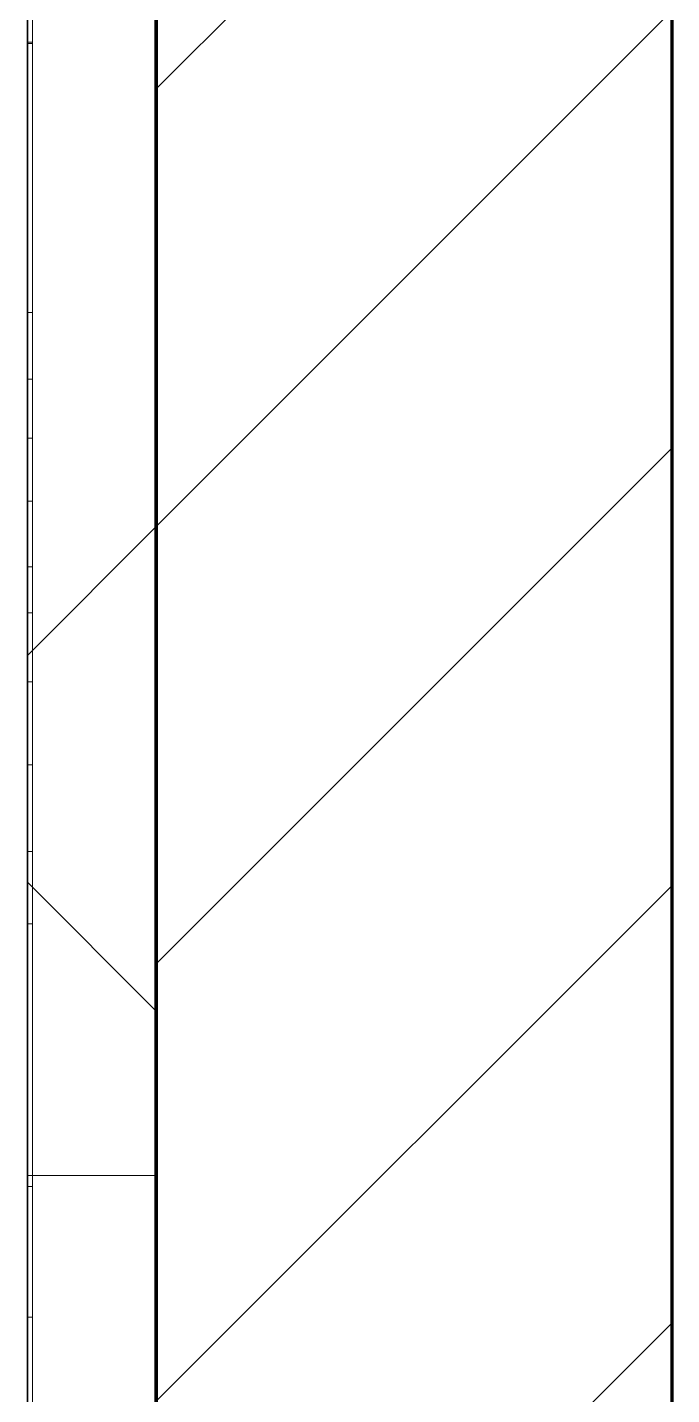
# Model space of a CAD drawing. Header units: millimetres. Extents: x -920231 to -841213, y -17301 to 22361.
# Drawn here: x -850817 to -850567, y 1667 to 2197 of the extents above; entities that cross this region are included whole.
import ezdxf

# ---------------------------------------------------------------- set-up
doc = ezdxf.new("R2010")
doc.units = ezdxf.units.MM
for name, color, linetype, lineweight in [('A-GLAZ-CURT', 2, 'Continuous', 9), ('A-WALL', 5, 'Continuous', 35), ('A-WALL-FNSH', 2, 'Continuous', 35), ('A-WALL-PATT', 1, 'Continuous', 35)]:
    doc.layers.add(name, color=color, linetype=linetype, lineweight=lineweight)

# ---------------------------------------------------------------- blocks, each defined once
blk = doc.blocks.new('PPLS-PP19_Custom Tile Pattern - Custom Tile Pattern-V73-4230-01 ENLARGED MULTI-PURPOSE LEVEL - REFLECTED CEILING PLAN - SHEET 1')
at = {"layer": 'A-GLAZ-CURT'}
for p, q in [((170.29, 0), (245.04, 0)), ((230.06, 0), (300, 0)), ((245.04, 0), (245.04, -2)), ((295.8, 0), (300, 0)), ((295.8, -2), (295.8, 0)), ((300, 0), (300, -2)), ((-300, -2), (300, -2)), ((245.04, -2), (170.29, -2)), ((300, -2), (295.8, -2)), ((300, -2), (300, -50)), ((300, -50), (-300, -50))]:
    blk.add_line(p, q, dxfattribs=at)
for points, knots in [([(300, 0), (286.53, 0), (254.22, 0), (207.11, 0), (177.41, 0), (159.34, 0), (158.33, 0), (158.3, 0)], [-285.253232, -285.253232, -285.253232, -285.253232, -244.693688, -187.987675, -143.776725, -129.632772, -123.352749, -123.352749, -123.352749, -123.352749]), ([(159.07, 0), (159.13, 0), (160.84, 0), (165.21, 0), (174.15, 0), (185.98, 0), (208.82, 0), (219.42, 0), (230.06, 0)], [-115.643202, -115.643202, -115.643202, -115.643202, -114.681583, -87.660824, -65.295536, -41.623857, -24.459831, 0, 0, 0, 0]), ([(215.22, 0), (214.62, 0), (210.55, 0), (203.98, 0), (187.54, 0), (175.3, 0), (169.49, 0)], [-203.825446, -203.825446, -203.825446, -203.825446, -198.527383, -184.406837, -162.427601, -142.916156, -142.916156, -142.916156, -142.916156]), ([(172.07, 0), (177.66, 0), (187.87, 0), (201.08, 0), (207.47, 0), (213.96, 0), (215.11, 0)], [-255.364076, -255.364076, -255.364076, -255.364076, -237.955587, -223.92608, -215.862851, -208.75215, -208.75215, -208.75215, -208.75215]), ([(300, 0), (288.22, 0), (262, 0), (230.48, 0), (220, 0), (219.04, 0)], [-12528.858583, -12528.858583, -12528.858583, -12528.858583, -11905.454923, -11162.864862, -10859.773777, -10859.773777, -10859.773777, -10859.773777]), ([(219.84, 0), (220.8, 0), (227.72, 0), (240.28, 0), (245.04, 0)], [-10674.31991, -10674.31991, -10674.31991, -10674.31991, -10511.382485, -9932.504441, -9932.504441, -9932.504441, -9932.504441]), ([(284.78, 0), (284.83, 0), (285.23, 0), (287.47, 0), (293.59, 0), (297.76, 0), (300, 0)], [-4096.535135, -4096.535135, -4096.535135, -4096.535135, -4053.389046, -3959.664717, -3862.421465, -3746.95702, -3746.95702, -3746.95702, -3746.95702]), ([(295.8, 0), (294.18, 0), (290.94, 0), (286.68, 0), (285.79, 0)], [-4679.165325, -4679.165325, -4679.165325, -4679.165325, -4358.271401, -4213.061173, -4213.061173, -4213.061173, -4213.061173])]:
    blk.add_open_spline(points, degree=3, knots=knots, dxfattribs=at)
blk = doc.blocks.new('PPLS-PP19_Custom Tile Pattern - Custom Tile Pattern-V74-4230-01 ENLARGED MULTI-PURPOSE LEVEL - REFLECTED CEILING PLAN - SHEET 1')
at = {"layer": 'A-GLAZ-CURT'}
for p, q in [((-300, 0), (-202.31, 0)), ((-300, -2), (-300, 0)), ((-300, 0), (-292.63, 0)), ((-292.64, 0), (-300, 0)), ((-291.48, 0), (-275.75, 0)), ((-275.75, 0), (-291.48, 0)), ((-222.32, 0), (-209.56, 0)), ((-209.56, 0), (-222.32, 0)), ((-209.18, 0), (-202.31, 0)), ((-208.66, 0), (-205, 0)), ((-205, 0), (-208.66, 0)), ((-202.31, 0), (-202.31, -2)), ((-174.21, 0), (-140.66, 0)), ((-174.21, -2), (-174.21, 0)), ((-140.66, 0), (-140.66, -2)), ((-108.4, 0), (-81.66, 0)), ((-108.4, -2), (-108.4, 0)), ((-81.66, 0), (-81.66, -2)), ((-63.81, 0), (-38.36, 0)), ((-63.81, -2), (-63.81, 0)), ((-38.36, 0), (-38.36, -2)), ((-13.88, 0), (9.01, 0)), ((-13.88, -2), (-13.88, 0)), ((9.01, 0), (9.01, -2)), ((34.85, 0), (139.22, 0)), ((34.85, -2), (34.85, 0)), ((139.22, 0), (139.22, -2)), ((139.77, 0), (139.77, -2)), ((-300, -2), (300, -2)), ((-300, -50), (-300, -2)), ((-202.31, -2), (-300, -2)), ((-140.66, -2), (-174.21, -2)), ((-81.66, -2), (-108.4, -2)), ((-38.36, -2), (-63.81, -2)), ((9.01, -2), (-13.88, -2)), ((139.22, -2), (34.85, -2)), ((300, -50), (-300, -50))]:
    blk.add_line(p, q, dxfattribs=at)
at = {"layer": 'A-GLAZ-CURT', "flags": 128}
for points in [[(-174.21, 0), (-178.96, 0), (-183.97, 0), (-189.27, 0), (-194.85, 0), (-200.68, 0), (-206.74, 0), (-213.02, 0), (-219.49, 0), (-226.14, 0), (-232.95, 0), (-239.91, 0), (-247.01, 0), (-254.25, 0), (-261.61, 0), (-269.09, 0), (-276.68, 0), (-284.36, 0), (-292.14, 0)], [(-291.7, 0), (-283.58, 0), (-275.62, 0), (-267.8, 0), (-260.12, 0), (-252.56, 0), (-245.12, 0), (-237.77, 0), (-230.5, 0), (-223.32, 0), (-216.2, 0), (-209.58, 0)]]:
    blk.add_lwpolyline(points, dxfattribs=at)
at = {"layer": 'A-GLAZ-CURT'}
for points, knots in [([(-300, 0), (-284.65, 0), (-236.57, 0), (-184.21, 0), (-151.15, 0), (-140.66, 0)], [-5323.127839, -5323.127839, -5323.127839, -5323.127839, -4502.809032, -2700.551212, -1671.606487, -1671.606487, -1671.606487, -1671.606487]), ([(-126.54, 0), (-129.25, 0), (-154.54, 0), (-202.69, 0), (-262.56, 0), (-294.48, 0), (-300, 0)], [-17382.869301, -17382.869301, -17382.869301, -17382.869301, -17136.203329, -15131.813646, -13729.592194, -13439.944408, -13439.944408, -13439.944408, -13439.944408]), ([(-209.81, 0), (-218.94, 0), (-233.42, 0), (-255.22, 0), (-262.59, 0), (-264.9, 0), (-265.4, 0)], [-1328.219744, -1328.219744, -1328.219744, -1328.219744, -858.079193, -543.655514, -208.940337, 0, 0, 0, 0]), ([(-258.6, 0), (-257.91, 0), (-254.26, 0), (-241.25, 0), (-225.99, 0), (-215.05, 0), (-210.6, 0), (-209.59, 0)], [-5722.54675, -5722.54675, -5722.54675, -5722.54675, -5657.471696, -5413.335975, -5017.494783, -4832.723979, -4779.113702, -4779.113702, -4779.113702, -4779.113702]), ([(-133.82, 0), (-135.51, 0), (-137.8, 0), (-149.31, 0), (-162.01, 0), (-177.91, 0), (-199.46, 0), (-216.65, 0), (-231.26, 0), (-233.46, 0), (-234, 0)], [-2731.647847, -2731.647847, -2731.647847, -2731.647847, -2418.507304, -2308.929706, -2113.765672, -1763.376603, -1422.553702, -978.033455, -846.069444, -682.911962, -682.911962, -682.911962, -682.911962]), ([(-233.49, 0), (-233.44, 0), (-232.38, 0), (-230.74, 0), (-225.3, 0), (-223.63, 0)], [-455.274641, -455.274641, -455.274641, -455.274641, -440.605512, -119.536984, 0, 0, 0, 0]), ([(-223.63, 0), (-219.39, 0), (-206.17, 0), (-188.58, 0), (-169.02, 0), (-152.12, 0), (-136.84, 0), (-129.54, 0), (-127.42, 0), (-127.37, 0)], [-5463.295695, -5463.295695, -5463.295695, -5463.295695, -5161.076232, -4739.070012, -4465.409639, -4149.119819, -3839.893365, -3647.167523, -3642.19713, -3642.19713, -3642.19713, -3642.19713]), ([(-137.88, 0), (-140.56, 0), (-147.66, 0), (-147.69, 0), (-158.72, 0), (-174.02, 0), (-185.59, 0), (-199.99, 0), (-208.26, 0), (-209.59, 0)], [-3187.727384, -3187.727384, -3187.727384, -3187.727384, -2919.378265, -2477.344047, -2237.412286, -2029.680487, -1755.085331, -1400.429864, -1332.045932, -1332.045932, -1332.045932, -1332.045932]), ([(-208.65, 0), (-206.83, 0), (-198.98, 0), (-185.8, 0), (-171.77, 0), (-158.7, 0), (-157.22, 0)], [-4762.3879, -4762.3879, -4762.3879, -4762.3879, -4666.091899, -4349.945572, -4000.813434, -3840.635403, -3840.635403, -3840.635403, -3840.635403]), ([(-152.35, 0), (-151.03, 0), (-147.71, 0), (-143.57, 0), (-138.62, 0)], [-3494.978217, -3494.978217, -3494.978217, -3494.978217, -3371.022232, -3227.460399, -3227.460399, -3227.460399, -3227.460399]), ([(-118.78, 0), (-121.86, 0), (-126.28, 0), (-136.96, 0), (-147.46, 0), (-150.03, 0), (-150.57, 0)], [-5938.474035, -5938.474035, -5938.474035, -5938.474035, -5700.061948, -5508.838257, -5298.784692, -5196.16478, -5196.16478, -5196.16478, -5196.16478]), ([(-150.34, 0), (-150.07, 0), (-147.75, 0), (-142.86, 0), (-132.19, 0), (-126.59, 0)], [-4948.728362, -4948.728362, -4948.728362, -4948.728362, -4883.323924, -4440.880425, -4099.621393, -4099.621393, -4099.621393, -4099.621393]), ([(-44.38, 0), (-46.99, 0), (-58.05, 0), (-78.2, 0), (-110.94, 0), (-130.52, 0), (-147.74, 0), (-149.07, 0)], [-8253.382896, -8253.382896, -8253.382896, -8253.382896, -8073.216054, -7508.296369, -7004.680444, -6449.282163, -6277.220794, -6277.220794, -6277.220794, -6277.220794]), ([(-148.23, 0), (-146.94, 0), (-140.15, 0), (-137.28, 0), (-133.93, 0), (-128.78, 0), (-126.5, 0)], [-6162.058746, -6162.058746, -6162.058746, -6162.058746, -6017.569127, -5560.701257, -5364.112219, -5231.017328, -5231.017328, -5231.017328, -5231.017328]), ([(-86.16, 0), (-91.37, 0), (-104.13, 0), (-122.65, 0), (-139.03, 0), (-146.11, 0), (-146.95, 0)], [-1681.3698, -1681.3698, -1681.3698, -1681.3698, -1374.161226, -945.742622, -741.901385, -489.130243, -489.130243, -489.130243, -489.130243]), ([(-146.69, 0), (-146.59, 0), (-145.49, 0), (-135.69, 0), (-128.29, 0), (-125.15, 0)], [-420.34245, -420.34245, -420.34245, -420.34245, -406.956646, -290.263673, 0, 0, 0, 0]), ([(-134.24, 0), (-133.42, 0), (-130.43, 0), (-117.33, 0), (-95.54, 0), (-84.96, 0), (-81.66, 0)], [-7671.276312, -7671.276312, -7671.276312, -7671.276312, -7293.749979, -6839.55839, -6236.997189, -5931.848349, -5931.848349, -5931.848349, -5931.848349]), ([(-127.41, 0), (-131.63, 0), (-133.13, 0), (-134.06, 0), (-134.11, 0)], [-8540.990293, -8540.990293, -8540.990293, -8540.990293, -8266.114998, -8251.085632, -8251.085632, -8251.085632, -8251.085632]), ([(-120.13, 0), (-120.14, 0), (-120.24, 0), (-121.3, 0), (-129.25, 0), (-133.82, 0)], [-2933.992132, -2933.992132, -2933.992132, -2933.992132, -2920.575025, -2840.280255, -2731.647847, -2731.647847, -2731.647847, -2731.647847]), ([(-113.44, 0), (-113.46, 0), (-114.06, 0), (-119.73, 0), (-125.12, 0), (-126.52, 0), (-126.67, 0)], [-323.250712, -323.250712, -323.250712, -323.250712, -282.672656, -98.539552, -24.539552, -15.528223, -15.528223, -15.528223, -15.528223]), ([(-126.5, 0), (-122.44, 0), (-108.71, 0), (-86.68, 0), (-63.44, 0), (-54.4, 0), (-48.53, 0), (-30.79, 0), (-18.03, 0), (8.61, 0), (15.02, 0), (22.91, 0), (31, 0), (36.02, 0), (39.33, 0), (39.5, 0)], [-5231.017328, -5231.017328, -5231.017328, -5231.017328, -4994.692869, -4542.524482, -4008.285538, -3689.699207, -3546.54457, -3315.260113, -2864.387349, -2439.246196, -2084.094819, -1956.422387, -1818.904206, -1645.594513, -1635.952219, -1635.952219, -1635.952219, -1635.952219]), ([(-126.41, 0), (-125.27, 0), (-124.06, 0), (-123.43, 0), (-123.28, 0)], [-3610.472317, -3610.472317, -3610.472317, -3610.472317, -3488.92562, -3439.852845, -3439.852845, -3439.852845, -3439.852845]), ([(-125.75, 0), (-125.28, 0), (-120.38, 0), (-107.3, 0), (-90.42, 0), (-75.26, 0), (-68.41, 0), (-65.12, 0), (-63.63, 0)], [-4082.700899, -4082.700899, -4082.700899, -4082.700899, -4054.690705, -3793.097032, -3402.597032, -3144.956779, -3050.982048, -2969.237017, -2969.237017, -2969.237017, -2969.237017]), ([(-125.15, 0), (-124.93, 0), (-121.96, 0), (-113.01, 0), (-98.9, 0), (-85.29, 0), (-71.67, 0), (-65.93, 0), (-65.07, 0)], [-3362.7396, -3362.7396, -3362.7396, -3362.7396, -3342.215224, -3074.362186, -2902.289527, -2605.247022, -2322.099534, -2241.8264, -2241.8264, -2241.8264, -2241.8264]), ([(-122.08, 0), (-122.01, 0), (-121.69, 0), (-121.2, 0), (-120.88, 0)], [-3136.336417, -3136.336417, -3136.336417, -3136.336417, -3110.304437, -3035.164275, -3035.164275, -3035.164275, -3035.164275]), ([(-43.92, 0), (-45.51, 0), (-47.12, 0), (-60.59, 0), (-81.23, 0), (-99.51, 0), (-114.02, 0), (-117.28, 0), (-118.78, 0)], [-1608.336718, -1608.336718, -1608.336718, -1608.336718, -1405.135169, -1060.00838, -740.068933, -229.489605, -116.330425, 0, 0, 0, 0]), ([(-117.69, 0), (-117.06, 0), (-114.75, 0), (-113.43, 0), (-113.43, 0)], [-808.126779, -808.126779, -808.126779, -808.126779, -394.672656, -330.797262, -330.797262, -330.797262, -330.797262]), ([(-63.81, 0), (-70.01, 0), (-86.35, 0), (-107.8, 0), (-116.79, 0), (-117.66, 0)], [-2747.631049, -2747.631049, -2747.631049, -2747.631049, -2193.204658, -1433.981041, -969.752135, -969.752135, -969.752135, -969.752135]), ([(-115.82, 0), (-114.96, 0), (-110.41, 0), (-96.78, 0), (-71.33, 0), (-42.53, 0), (-12.78, 0), (4.23, 0), (9.64, 0), (10.14, 0), (10.18, 0)], [-5724.064692, -5724.064692, -5724.064692, -5724.064692, -5430.283136, -5103.229623, -4799.173296, -4065.652676, -3589.737505, -3285.047089, -3066.359526, -3044.715262, -3044.715262, -3044.715262, -3044.715262]), ([(9.32, 0), (9.08, 0), (7.65, 0), (2.57, 0), (-12.23, 0), (-25.64, 0), (-40, 0), (-56.24, 0), (-75.59, 0), (-94, 0), (-112.01, 0), (-114.94, 0), (-115.63, 0)], [-2922.926651, -2922.926651, -2922.926651, -2922.926651, -2882.788014, -2720.818881, -2518.50168, -2125.455881, -1792.521578, -1466.981642, -1208.454564, -789.402658, -501.969187, -243.577221, -243.577221, -243.577221, -243.577221]), ([(-63.96, 0), (-64.13, 0), (-72.5, 0), (-80.63, 0), (-86.16, 0)], [-2171.769325, -2171.769325, -2171.769325, -2171.769325, -2007.031671, -1681.3698, -1681.3698, -1681.3698, -1681.3698]), ([(-29.03, 0), (-33.97, 0), (-43.74, 0), (-56.37, 0), (-71.66, 0), (-77.83, 0), (-82.66, 0), (-83.28, 0), (-83.28, 0)], [-2680.714891, -2680.714891, -2680.714891, -2680.714891, -2413.671296, -2161.752162, -2006.592567, -1646.621388, -1424.436217, -1393.971743, -1393.971743, -1393.971743, -1393.971743]), ([(-83.28, 0), (-83.28, 0), (-82.91, 0), (-76.14, 0), (-62.97, 0), (-51.78, 0), (-44.89, 0), (-43.5, 0)], [-1393.4169, -1393.4169, -1393.4169, -1393.4169, -1353.722004, -1274.333717, -1073.56893, -651.549973, -536.142978, -536.142978, -536.142978, -536.142978]), ([(31.18, 0), (25.97, 0), (11.99, 0), (-16.92, 0), (-47.42, 0), (-65.35, 0), (-66.28, 0), (-66.31, 0)], [-4496.803627, -4496.803627, -4496.803627, -4496.803627, -4222.080604, -3745.412743, -2981.410125, -2542.574734, -2526.906796, -2526.906796, -2526.906796, -2526.906796]), ([(-65.47, 0), (-65.27, 0), (-62.78, 0), (-56.49, 0), (-47.35, 0), (-43.48, 0)], [-2362.748727, -2362.748727, -2362.748727, -2362.748727, -2315.303971, -1809.437387, -1401.265506, -1401.265506, -1401.265506, -1401.265506]), ([(-63.63, 0), (-61.49, 0), (-57.39, 0), (-54.54, 0), (-46.92, 0), (-43.43, 0)], [-2969.237017, -2969.237017, -2969.237017, -2969.237017, -2851.217951, -2734.127174, -2483.649537, -2483.649537, -2483.649537, -2483.649537]), ([(-51.83, 0), (-51.83, 0), (-51.78, 0), (-47.4, 0), (-46.01, 0), (-40.22, 0), (-36.78, 0)], [-632.814994, -632.814994, -632.814994, -632.814994, -627.965721, -508.377888, -260.442412, 0, 0, 0, 0]), ([(76.63, 0), (74.8, 0), (67.65, 0), (53.52, 0), (37, 0), (24.07, 0), (12.82, 0), (-2.9, 0), (-20.62, 0), (-32.81, 0), (-44.85, 0), (-51.43, 0), (-51.79, 0)], [-3095.572228, -3095.572228, -3095.572228, -3095.572228, -2950.589685, -2634.532728, -2313.748533, -2106.613311, -1925.670641, -1617.263037, -1290.787923, -1039.307308, -819.71621, -644.910881, -644.910881, -644.910881, -644.910881]), ([(-36.33, 0), (-36.43, 0), (-37.27, 0), (-41.31, 0), (-43.18, 0), (-43.61, 0)], [-1855.773136, -1855.773136, -1855.773136, -1855.773136, -1810.870157, -1672.078046, -1620.829728, -1620.829728, -1620.829728, -1620.829728]), ([(-43.49, 0), (-40.62, 0), (-35.97, 0), (-33.57, 0), (-29.94, 0), (-28.57, 0)], [-535.764566, -535.764566, -535.764566, -535.764566, -296.515819, -83.513472, 0, 0, 0, 0]), ([(-26.75, 0), (-27.82, 0), (-33.58, 0), (-39.76, 0), (-43.48, 0)], [-8718.362214, -8718.362214, -8718.362214, -8718.362214, -8532.293389, -8274.126885, -8274.126885, -8274.126885, -8274.126885]), ([(-43.07, 0), (-42.22, 0), (-40.79, 0), (-40.46, 0), (-40.44, 0)], [-2474.780881, -2474.780881, -2474.780881, -2474.780881, -2410.990208, -2350.645972, -2350.645972, -2350.645972, -2350.645972]), ([(-36.78, 0), (-32.43, 0), (-19.22, 0), (8.83, 0), (43.36, 0), (70.92, 0), (82.12, 0), (83.66, 0)], [-6191.144455, -6191.144455, -6191.144455, -6191.144455, -5862.463379, -5340.621928, -4573.028122, -4094.177415, -3869.465285, -3869.465285, -3869.465285, -3869.465285]), ([(-36.29, 0), (-36.29, 0), (-34.66, 0), (-28.88, 0), (-26.95, 0), (-26.54, 0)], [-9150.272121, -9150.272121, -9150.272121, -9150.272121, -9057.163041, -8919.836787, -8834.607043, -8834.607043, -8834.607043, -8834.607043]), ([(30.82, 0), (29.27, 0), (20.14, 0), (3.54, 0), (-16.58, 0), (-34.76, 0), (-36.04, 0)], [-10462.034656, -10462.034656, -10462.034656, -10462.034656, -10363.088938, -9884.23066, -9424.652049, -9182.880979, -9182.880979, -9182.880979, -9182.880979]), ([(-33.34, 0), (-33.34, 0), (-32.93, 0), (-31.16, 0), (-30.52, 0)], [-2415.024266, -2415.024266, -2415.024266, -2415.024266, -2357.633367, -2323.618664, -2323.618664, -2323.618664, -2323.618664]), ([(39.55, 0), (34.82, 0), (23.83, 0), (2.64, 0), (-17.84, 0), (-30.57, 0), (-31.82, 0), (-32, 0)], [-4052.828324, -4052.828324, -4052.828324, -4052.828324, -3766.694881, -3333.063701, -2994.501669, -2698.150104, -2614.070998, -2614.070998, -2614.070998, -2614.070998]), ([(-30.61, 0), (-29.53, 0), (-23.35, 0), (-15.75, 0), (-15.19, 0)], [-54150.414002, -54150.414002, -54150.414002, -54150.414002, -53749.15266, -53717.791567, -53717.791567, -53717.791567, -53717.791567]), ([(-13.88, 0), (-15.14, 0), (-18.44, 0), (-26.26, 0), (-29.97, 0), (-30.54, 0)], [-55123.81448, -55123.81448, -55123.81448, -55123.81448, -54789.006179, -54461.685999, -54258.56961, -54258.56961, -54258.56961, -54258.56961]), ([(-30.52, 0), (-27.11, 0), (-17.83, 0), (5.99, 0), (22.06, 0), (37.44, 0), (45.92, 0), (57.76, 0), (64.47, 0), (72.74, 0), (75.22, 0), (76.03, 0), (76.21, 0)], [-2323.618664, -2323.618664, -2323.618664, -2323.618664, -2142.497158, -1716.209403, -1206.526904, -1089.329421, -901.315459, -753.071572, -495.328968, -421.953223, -334.951786, -290.452333, -290.452333, -290.452333, -290.452333]), ([(8.33, 0), (8.19, 0), (7.18, 0), (0.32, 0), (-13.89, 0), (-24.92, 0), (-29.03, 0)], [-3574.286521, -3574.286521, -3574.286521, -3574.286521, -3526.962355, -3285.499107, -2903.012179, -2680.714891, -2680.714891, -2680.714891, -2680.714891]), ([(-28.57, 0), (-26.93, 0), (-20.29, 0), (-11.45, 0), (2.08, 0), (13.15, 0), (21.24, 0), (24.62, 0), (24.72, 0), (24.72, 0)], [-5361.429781, -5361.429781, -5361.429781, -5361.429781, -5261.36855, -5050.479954, -4785.90057, -4596.498881, -4445.288762, -4384.376941, -4376.041937, -4376.041937, -4376.041937, -4376.041937]), ([(-15.19, 0), (-13.07, 0), (7.48, 0), (42.82, 0), (88.72, 0), (120.63, 0), (138.28, 0), (138.53, 0)], [-461.142613, -461.142613, -461.142613, -461.142613, -429.606584, -390.253598, -346.313304, -291.370682, -290.5735, -290.5735, -290.5735, -290.5735]), ([(103.09, 0), (101.08, 0), (86.31, 0), (63.34, 0), (35.84, 0), (18.55, 0), (11.55, 0), (9.01, 0)], [-375.435014, -375.435014, -375.435014, -375.435014, -369.147452, -330.153101, -307.516438, -285.83788, -269.307637, -269.307637, -269.307637, -269.307637]), ([(24.69, 0), (24.54, 0), (20.99, 0), (15.48, 0), (10.8, 0), (9.63, 0)], [-4368.572414, -4368.572414, -4368.572414, -4368.572414, -4306.476363, -4080.000647, -3772.857994, -3772.857994, -3772.857994, -3772.857994]), ([(18.16, 0), (19.15, 0), (24.25, 0), (25.66, 0), (26.12, 0)], [-5700.113719, -5700.113719, -5700.113719, -5700.113719, -5554.232259, -5302.431367, -5302.431367, -5302.431367, -5302.431367]), ([(114.39, 0), (114.2, 0), (112.08, 0), (105.42, 0), (92.38, 0), (85.59, 0), (74.4, 0), (62.26, 0), (51.85, 0), (43.81, 0), (29.53, 0), (20.67, 0), (18.85, 0), (18.16, 0)], [-8148.58938, -8148.58938, -8148.58938, -8148.58938, -8105.191388, -7723.759874, -7531.75727, -7135.649961, -6924.452779, -6738.82075, -6548.303034, -6314.283804, -6135.05769, -5972.647715, -5832.674503, -5832.674503, -5832.674503, -5832.674503]), ([(27.44, 0), (27.9, 0), (29.54, 0), (34.5, 0), (38.06, 0), (39.03, 0)], [-5037.309798, -5037.309798, -5037.309798, -5037.309798, -4887.603822, -4705.298446, -4639.627446, -4639.627446, -4639.627446, -4639.627446]), ([(53.18, 0), (53.06, 0), (52.22, 0), (44.99, 0), (36.46, 0), (30.82, 0)], [-622.740158, -622.740158, -622.740158, -622.740158, -566.066452, -360.610861, 0, 0, 0, 0]), ([(136.44, 0), (121.66, 0), (86.93, 0), (51.16, 0), (31.18, 0)], [-106.750556, -106.750556, -106.750556, -106.750556, -59.610984, 0, 0, 0, 0]), ([(34.85, 0), (38.34, 0), (49.1, 0), (71.92, 0), (100.57, 0), (116.36, 0), (128.82, 0), (129.02, 0), (129.02, 0)], [-133.562983, -133.562983, -133.562983, -133.562983, -118.513713, -97.899267, -63.759246, -39.050993, -35.895543, -35.445596, -35.445596, -35.445596, -35.445596]), ([(121.6, 0), (116.45, 0), (100.43, 0), (76.86, 0), (57.82, 0), (46.51, 0), (41.18, 0), (36.02, 0), (35.54, 0), (35.54, 0)], [-425.296832, -425.296832, -425.296832, -425.296832, -401.860199, -357.622665, -341.267687, -334.000314, -326.15566, -319.318397, -317.489778, -317.489778, -317.489778, -317.489778]), ([(36.29, 0), (37.77, 0), (48.82, 0), (64.79, 0), (95.42, 0), (114.71, 0), (122.3, 0)], [-314.598523, -314.598523, -314.598523, -314.598523, -305.899624, -287.17622, -249.500363, -196.520326, -196.520326, -196.520326, -196.520326]), ([(39.53, 0), (43.64, 0), (54.87, 0), (71.67, 0), (84.83, 0), (86.01, 0), (92.51, 0), (94.33, 0)], [-4628.479436, -4628.479436, -4628.479436, -4628.479436, -4353.683244, -3960.84581, -3759.045785, -3336.541051, -2783.776468, -2783.776468, -2783.776468, -2783.776468]), ([(70.61, 0), (66.16, 0), (55.8, 0), (45.12, 0), (40.75, 0), (40.22, 0)], [-4647.237329, -4647.237329, -4647.237329, -4647.237329, -4326.416877, -4098.545751, -4066.332663, -4066.332663, -4066.332663, -4066.332663]), ([(40.43, 0), (43.69, 0), (51.58, 0), (58.74, 0), (61.34, 0), (61.45, 0)], [-1619.124411, -1619.124411, -1619.124411, -1619.124411, -1443.202566, -1228.752106, -1120.932285, -1120.932285, -1120.932285, -1120.932285]), ([(61.47, 0), (61.47, 0), (61.21, 0), (54.61, 0), (53.71, 0), (53.56, 0)], [-1113.311073, -1113.311073, -1113.311073, -1113.311073, -1096.402191, -891.204116, -747.28819, -747.28819, -747.28819, -747.28819]), ([(76.22, 0), (75.58, 0), (73.64, 0), (71.05, 0), (70.61, 0)], [-193.634889, -193.634889, -193.634889, -193.634889, -31.537676, 0, 0, 0, 0]), ([(94.4, 0), (94.4, 0), (94.64, 0), (99.11, 0), (108.97, 0), (120.79, 0), (139.94, 0), (163.31, 0), (185.23, 0), (193.62, 0), (194.69, 0), (194.79, 0)], [-2348.345796, -2348.345796, -2348.345796, -2348.345796, -2310.419338, -2233.599744, -2052.234781, -1843.028543, -1530.39897, -1095.004608, -529.74427, -295.064701, -265.121568, -265.121568, -265.121568, -265.121568]), ([(121.99, 0), (121.86, 0), (120.5, 0), (114.96, 0), (108.04, 0), (103.09, 0)], [-23.569938, -23.569938, -23.569938, -23.569938, -22.807238, -15.488593, 0, 0, 0, 0]), ([(157.9, 0), (156.77, 0), (151.67, 0), (143.29, 0), (134.04, 0), (126.24, 0), (118.6, 0), (114.23, 0), (111.98, 0), (105.66, 0), (105.23, 0), (105.23, 0)], [-10292.955006, -10292.955006, -10292.955006, -10292.955006, -10098.273015, -9847.788484, -9677.714971, -9567.007022, -9453.21225, -9220.200448, -9012.77275, -8966.157302, -8929.495943, -8929.495943, -8929.495943, -8929.495943]), ([(105.26, 0), (105.52, 0), (111.01, 0), (112.65, 0), (113.59, 0)], [-8920.561005, -8920.561005, -8920.561005, -8920.561005, -8814.835624, -8577.462505, -8577.462505, -8577.462505, -8577.462505]), ([(129.02, 0), (129, 0), (125.16, 0), (123.63, 0), (122.61, 0)], [-35.354907, -35.354907, -35.354907, -35.354907, -31.430235, -24.869688, -24.869688, -24.869688, -24.869688]), ([(168.37, 0), (167.68, 0), (162.47, 0), (149.75, 0), (129.53, 0), (122.63, 0)], [-543.375029, -543.375029, -543.375029, -543.375029, -530.793311, -458.593899, -426.859518, -426.859518, -426.859518, -426.859518]), ([(122.63, 0), (122.77, 0), (128.86, 0), (132.42, 0), (134.6, 0)], [-195.759007, -195.759007, -195.759007, -195.759007, -194.761443, -152.241002, -152.241002, -152.241002, -152.241002])]:
    blk.add_open_spline(points, degree=3, knots=knots, dxfattribs=at)
for points in [[(-108.4, 0), (-114.09, 0), (-120.13, 0), (-126.48, 0)], [(-42.82, 0), (-41.27, 0), (-39.77, 0), (-38.36, 0)], [(-39.84, 0), (-39.08, 0), (-38.11, 0), (-37.36, 0)], [(80.35, 0), (79.57, 0), (78.27, 0), (76.63, 0)], [(84.06, 0), (83.48, 0), (82.41, 0), (81.72, 0)]]:
    blk.add_open_spline(points, degree=3, dxfattribs=at)

msp = doc.modelspace()

# ---------------------------------------------------------------- hatches: boundary and pattern name
at = {"layer": 'A-WALL-PATT', "lineweight": 9}
h = msp.add_hatch(dxfattribs=at)
h.set_pattern_fill('FP_3', color=256, style=0, pattern_type=2)
h.set_pattern_definition([(45, (0, 0), (-212.13203, 212.13203), []), (135, (0, 0), (-212.13203, -212.13203), [])])
h.paths.add_polyline_path([(-850767.37, -3125.94), (-850767.37, 4079.02), (-850817.37, 4079.02), (-850817.37, -3125.94)])
h = msp.add_hatch(dxfattribs=at)
h.set_pattern_fill('FP_2', color=256, style=0, pattern_type=2)
h.set_pattern_definition([(45, (0, 0), (-84.852814, 84.852814), [])])
h.paths.add_polyline_path([(-850567.37, -3175.94), (-850567.37, 4079.02), (-850767.37, 4079.02), (-850767.37, -3175.94)])

# ---------------------------------------------------------------- linework, layer by layer
at = {"layer": 'A-WALL', "color": 7, "lineweight": 70}
for p, q in [((-850767.37, -3125.94), (-850767.37, 4079.02)), ((-850767.37, 4079.02), (-850767.37, -3125.94)), ((-850567.37, 3879.02), (-850567.37, -3175.94))]:
    msp.add_line(p, q, dxfattribs=at)
at = {"layer": 'A-WALL-FNSH', "color": 250}
msp.add_line((-850817.37, -3125.94), (-850817.37, 4079.02), dxfattribs=at)

# ---------------------------------------------------------------- block references
at = {"layer": 'A-GLAZ-CURT', "rotation": 90}
for name, p in [('PPLS-PP19_Custom Tile Pattern - Custom Tile Pattern-V74-4230-01 ENLARGED MULTI-PURPOSE LEVEL - REFLECTED CEILING PLAN - SHEET 1', (-850817.37, 2051.55)), ('PPLS-PP19_Custom Tile Pattern - Custom Tile Pattern-V73-4230-01 ENLARGED MULTI-PURPOSE LEVEL - REFLECTED CEILING PLAN - SHEET 1', (-850817.37, 1451.55))]:
    msp.add_blockref(name, p, dxfattribs=at)

doc.saveas('drawing.dxf')
